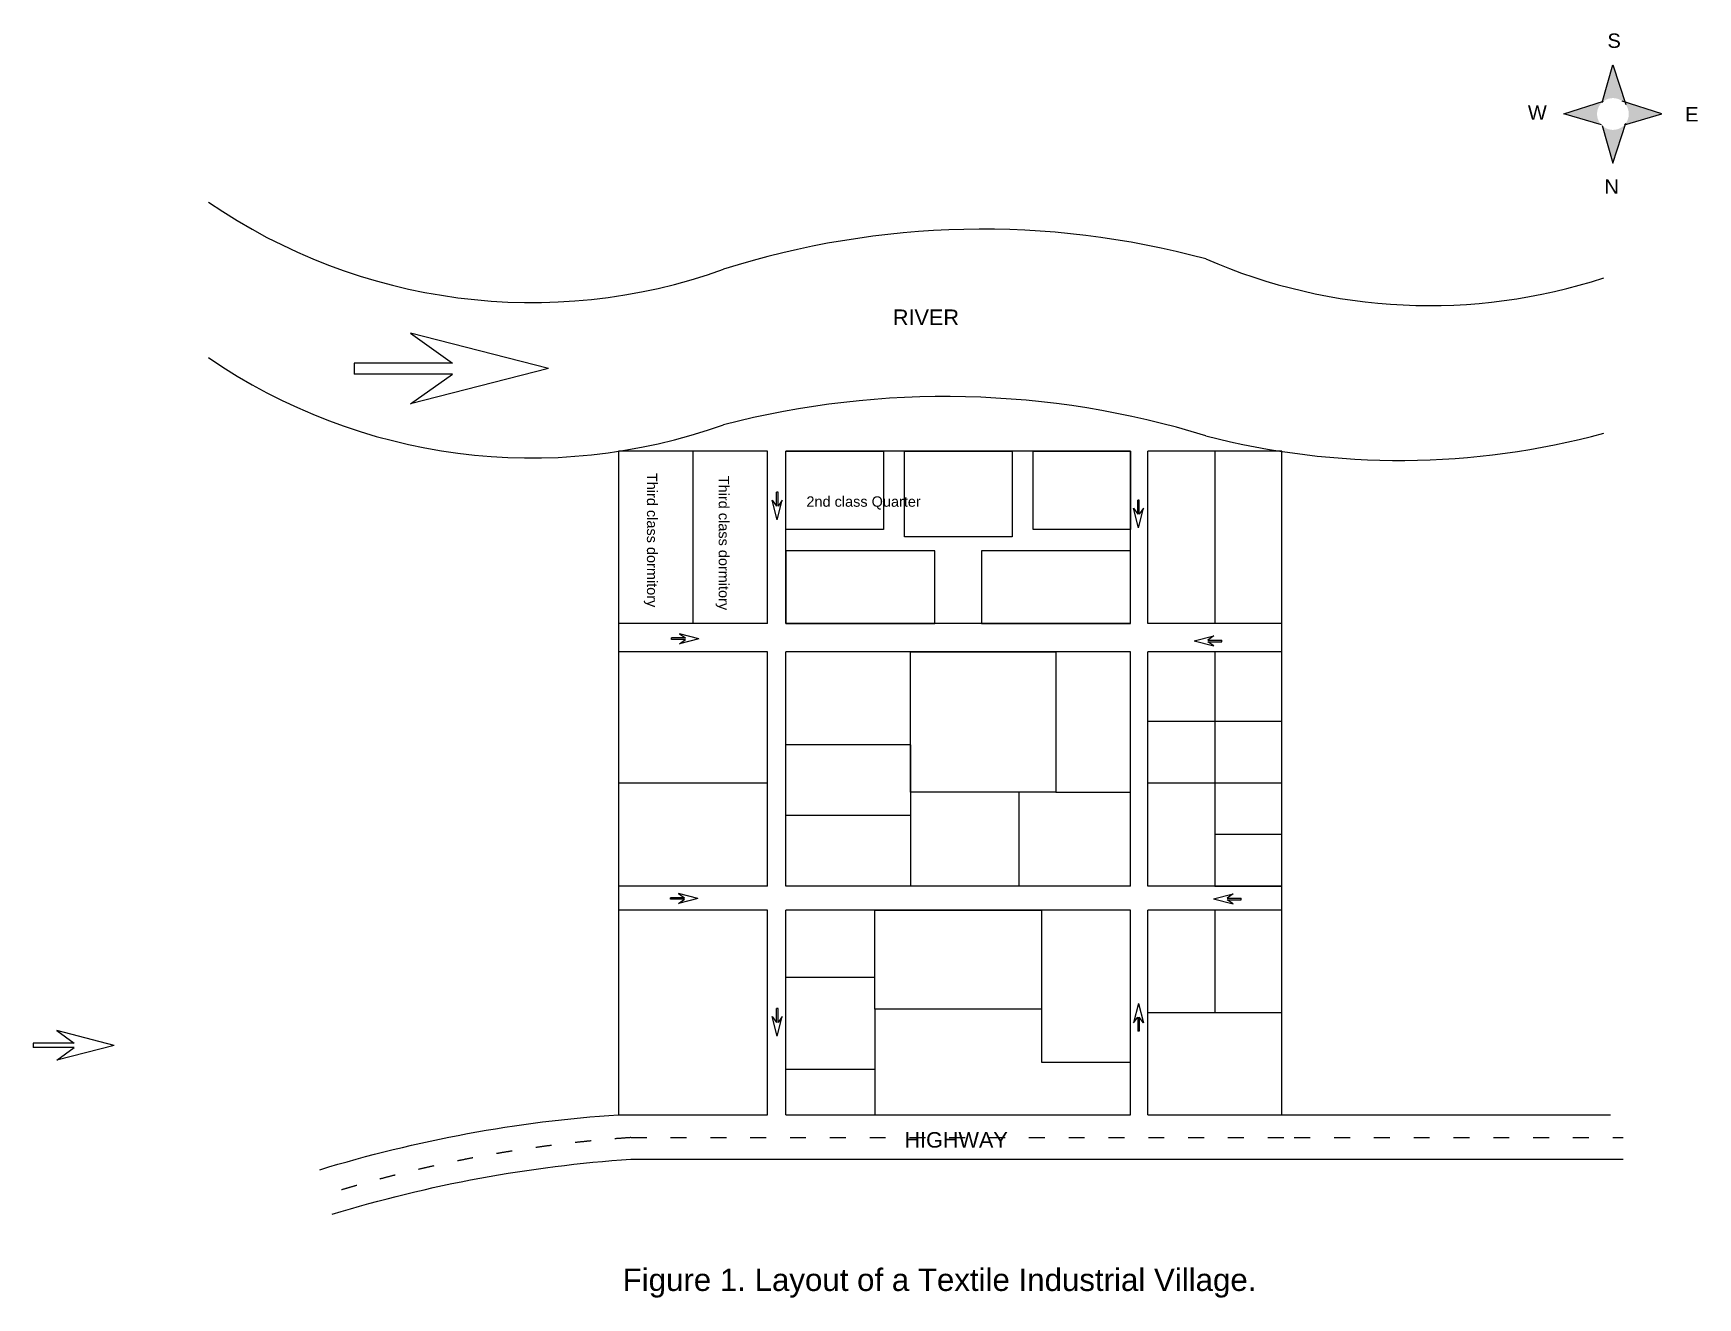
# Model space of a CAD drawing. Header units: inches. Extents: x -54188 to 96334, y -16290 to 98068.
import ezdxf

# ---------------------------------------------------------------- set-up
doc = ezdxf.new("R2010")
doc.units = ezdxf.units.IN
doc.header["$LTSCALE"] = 12
doc.header["$MEASUREMENT"] = 0
doc.linetypes.add('ACAD_ISO03W100', pattern=[30, 12, -18])
doc.styles.get("Standard").update_dxf_attribs({"font": 'arial.ttf'})

msp = doc.modelspace()

# ---------------------------------------------------------------- hatches: boundary and pattern name
at = {"true_color": 0x4554a5}
h = msp.add_hatch(color=175, dxfattribs=at)
h.dxf.hatch_style = 1
h.paths.add_polyline_path([(88668, 95204), (87709, 91896), (87825, 91934, -0.3240495), (89510, 91934), (89753, 91855)])
h.paths.add_polyline_path([(93102, 90770), (89753, 91855), (89832, 91613, -0.157981), (90105, 90770, -0.157981), (89832, 89927), (89794, 89811)])
h.paths.add_polyline_path([(89794, 89811), (89718, 89789, -0.4142136), (87687, 89720), (88668, 86336)])
h.paths.add_polyline_path([(87687, 91820), (87709, 91896), (84233, 90770), (87618, 89789, -0.1901061), (87231, 90770, -0.2077484)])

# ---------------------------------------------------------------- linework, layer by layer
at = {"color": 4}
for p, q in [((87687, 91820), (88668, 95204)), ((88668, 95204), (89832, 91613)), ((84233, 90770), (87825, 91934)), ((93102, 90770), (89510, 91934)), ((87618, 89789), (84233, 90770)), ((89718, 89789), (93102, 90770)), ((87687, 89720), (88668, 86336)), ((88668, 86336), (89832, 89927))]:
    msp.add_line(p, q, dxfattribs=at)
for p, q in [((51854, 77660), (51854, 77660)), ((-25168, 68236), (-25168, 67248)), ((-1275, 60262), (-1275, 262)), ((12209, 60262), (-1275, 60262)), ((12209, 44683), (12209, 60262)), ((13878, 44683), (13878, 60262)), ((45036, 60262), (13878, 60262)), ((45036, 44683), (45036, 60262)), ((58725, 60262), (46608, 60262)), ((46608, 44683), (46608, 60262)), ((51854, 61658), (51854, 61658)), ((58725, 262), (58725, 60262)), ((13162, 56557), (13022, 56557)), ((45832, 55833), (45691, 55833)), ((12209, 44683), (-1275, 44683)), ((45036, 44683), (13878, 44683)), ((58725, 44683), (46608, 44683)), ((3519, 43240), (3519, 43380)), ((53305, 43039), (53305, 43179)), ((12209, 42117), (-1275, 42117)), ((12209, 20925), (12209, 42117)), ((45036, 42117), (13878, 42117)), ((13878, 20925), (13878, 42117)), ((45036, 20925), (45036, 42117)), ((58725, 42117), (46608, 42117)), ((46608, 20925), (46608, 42117)), ((12209, 20925), (-1275, 20925)), ((3426, 19748), (3426, 19888)), ((45036, 20925), (13878, 20925)), ((58725, 20925), (46608, 20925)), ((55054, 19710), (55054, 19851)), ((12209, 18772), (-1275, 18772)), ((12209, 262), (12209, 18772)), ((13878, 262), (13878, 18772)), ((45036, 18772), (13878, 18772)), ((45036, 262), (45036, 18772)), ((46608, 262), (46608, 18772)), ((58725, 18772), (46608, 18772)), ((13162, 9864), (13022, 9864)), ((45832, 7831), (45691, 7831)), ((-54188, 6739), (-54188, 6328))]:
    msp.add_line(p, q)
at = {"linetype": 'Continuous', "lineweight": 25, "ltscale": 5}
for p, q in [((5467, 60262), (5467, 44683)), ((52667, 60262), (52667, 44683)), ((25131, 33705), (13878, 33705)), ((25131, 33705), (25131, 20925)), ((34954, 29438), (34954, 20925)), ((38285, 29438), (45036, 29438)), ((25131, 27315), (13878, 27315))]:
    msp.add_line(p, q, dxfattribs=at)
for points in [[(-7604, 67742), (-20063, 70940), (-16267, 68236), (-25168, 68236)], [(-7604, 67742), (-20063, 64544), (-16267, 67248), (-25168, 67248)], [(13092, 54063), (12638, 55832), (13022, 55293), (13022, 56557)], [(13092, 54063), (13547, 55832), (13162, 55293), (13162, 56557)], [(45762, 53339), (45307, 55108), (45691, 54569), (45691, 55833)], [(45762, 53339), (46216, 55108), (45832, 54569), (45832, 55833)], [(6014, 43310), (4244, 43764), (4784, 43380), (3519, 43380)], [(6014, 43310), (4244, 42856), (4784, 43240), (3519, 43240)], [(50810, 43109), (52580, 43563), (52041, 43179), (53305, 43179)], [(50810, 43109), (52580, 42654), (52041, 43039), (53305, 43039)], [(5921, 19818), (4151, 20272), (4690, 19888), (3426, 19888)], [(5921, 19818), (4151, 19364), (4690, 19748), (3426, 19748)], [(52559, 19780), (54329, 20235), (53790, 19851), (55054, 19851)], [(52559, 19780), (54329, 19326), (53790, 19710), (55054, 19710)], [(13092, 7369), (12638, 9139), (13022, 8599), (13022, 9864)], [(13092, 7369), (13547, 9139), (13162, 8599), (13162, 9864)], [(45762, 10326), (45307, 8556), (45691, 9095), (45691, 7831)], [(45762, 10326), (46216, 8556), (45832, 9095), (45832, 7831)], [(-46873, 6533), (-52062, 7865), (-50481, 6739), (-54188, 6739)], [(-46873, 6533), (-52062, 5201), (-50481, 6328), (-54188, 6328)], [(13878, 262), (45036, 262)], [(46608, 262), (58725, 262), (88455, 262)]]:
    msp.add_lwpolyline(points)
for points in [[(13878, 60262), (22688, 60262), (22688, 53181), (13878, 53181)], [(24588, 60262), (34326, 60262), (34326, 52516), (24588, 52516)], [(36226, 60262), (45036, 60262), (45036, 53181), (36226, 53181)], [(13878, 44683), (27349, 44683), (27349, 51269), (13878, 51269)], [(31565, 44683), (45036, 44683), (45036, 51269), (31565, 51269)], [(25131, 42117), (38285, 42117), (38285, 29438), (25131, 29438)], [(21925, 18772), (36989, 18772), (36989, 9808), (21925, 9808)]]:
    msp.add_lwpolyline(points, close=True, dxfattribs=at)
for points in [[(46608, 30262), (58725, 30262), (58725, 42117), (52667, 42117), (52667, 20925), (58725, 20925), (58725, 25610), (52667, 25610)], [(46608, 35869), (58734, 35869), (58725, 35869)], [(-1275, 30262), (12209, 30262)], [(52667, 18772), (52667, 9517)], [(13878, 12693), (21925, 12693)], [(21925, 9808), (21925, 262)], [(36989, 9808), (36989, 5021), (45036, 5021)], [(46608, 9517), (58725, 9517)], [(13878, 4382), (21925, 4382)]]:
    msp.add_lwpolyline(points, dxfattribs=at)
for points in [[(-28286, -4717, -0.0575871), (-1275, 262), (12209, 262)], [(-27160, -8744, -0.0575871), (-149, -3765), (59851, -3765), (89581, -3765)]]:
    msp.add_lwpolyline(points, format="xyb")
at = {"linetype": 'ACAD_ISO03W100', "ltscale": 10}
msp.add_lwpolyline([(-27160, -6790, -0.0575871), (-149, -1811), (59851, -1811), (89581, -1811)], format="xyb", dxfattribs=at)
for centre, radius, start, end in [((-9109, 125315), 51596, 235.49349, 289.64571), ((31642, 2999), 77349, 74.85199, 107.61223), ((72097, 124143), 50699, 246.46708, 288.08737), ((-9109, 111256), 51596, 235.49349, 289.64571), ((28272, -14788), 80001, 72.85638, 104.50269), ((69407, 129774), 70341, 255.54972, 285.18971)]:
    msp.add_arc(centre, radius, start, end)

# ---------------------------------------------------------------- texts
at = {"color": 240, "true_color": 0xed1f24}
for s, p in [('S', (88170, 96748)), ('W', (80972, 90255)), ('E', (95200, 90090)), ('N', (87891, 83552))]:
    msp.add_text(s, height=1301, dxfattribs=at).set_placement(p)
at = {"color": 52, "true_color": 0xc8c92d}
for s, height, p in [('RIVER', 1401, (23549, 71686)), ('2nd class Quarter', 937.65, (15730, 55247)), ('HIGHWAY', 1401, (24591, -2715))]:
    msp.add_text(s, height=height, dxfattribs=at).set_placement(p)
for p in [(1307, 58306), (7797, 58046)]:
    msp.add_text('Third class dormitory', height=937.65, rotation=270, dxfattribs=at).set_placement(p)
at = {"color": 30, "true_color": 0xf8991e}
msp.add_text('Figure 1. Layout of a Textile Industrial Village. ', height=2022.47, dxfattribs=at).set_placement((-889, -15680))

doc.saveas('drawing.dxf')
